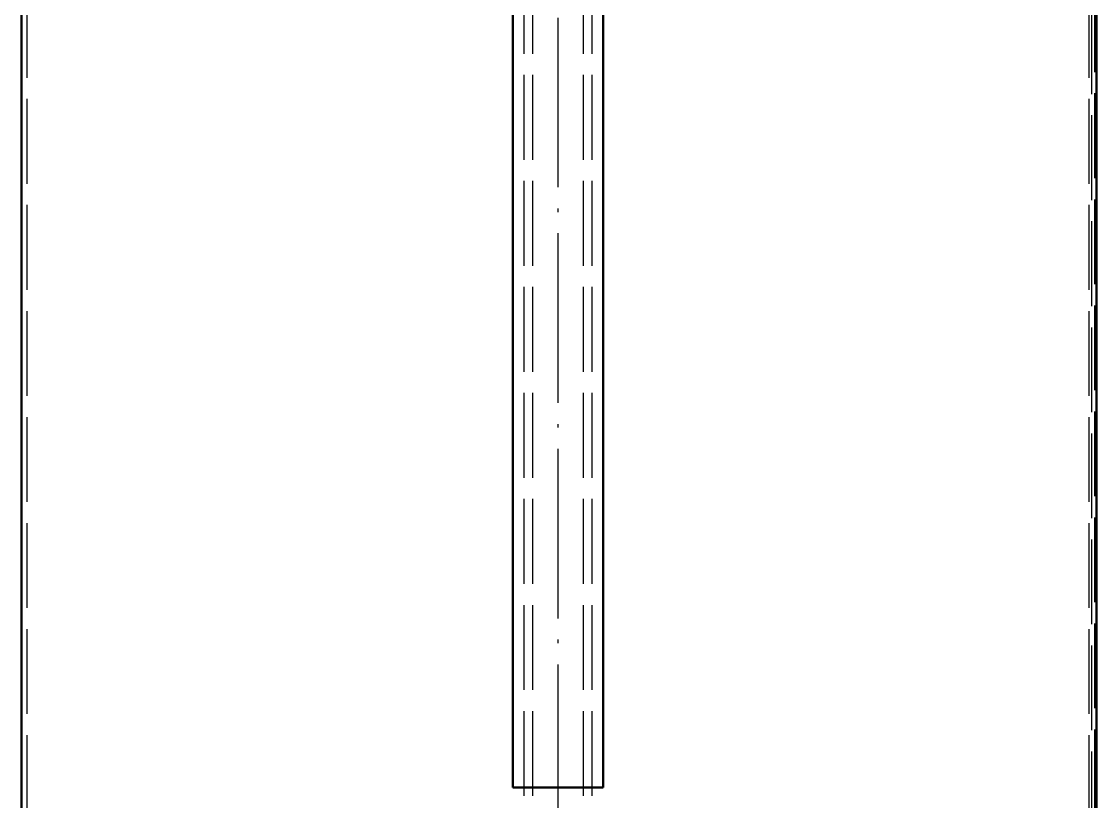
# Model space of a CAD drawing. Header units: millimetres. Extents: x 0 to 420, y 0 to 297.
# Drawn here: x 148.3 to 186.36, y 178.9 to 206.49 of the extents above; entities that cross this region are included whole.
import ezdxf

# ---------------------------------------------------------------- set-up
doc = ezdxf.new("R2010")
doc.units = ezdxf.units.MM
doc.linetypes.add('ISO02-TRAZOS', pattern=[3.75, 3, -0.75])
doc.linetypes.add('ISO04-TRAZO-PUNTO', pattern=[7.625, 6, -0.75, 0.125, -0.75])
for name, color, linetype, lineweight in [('01-VISIBLE', 7, 'CONTINUOUS', 50), ('02-OCULTA', 4, 'ISO02-TRAZOS', 25), ('03-EJE', 1, 'ISO04-TRAZO-PUNTO', 25)]:
    doc.layers.add(name, color=color, linetype=linetype, lineweight=lineweight)

msp = doc.modelspace()

# ---------------------------------------------------------------- linework, layer by layer
at = {"layer": '01-VISIBLE'}
for p, q in [((165.698, 245.484), (165.698, 179.4)), ((168.898, 245.484), (168.898, 179.4)), ((148.298, 170.3), (148.298, 232.027)), ((186.358, 170.3), (186.358, 232))]:
    msp.add_line(p, q, dxfattribs=at)
msp.add_lwpolyline([(168.898, 179.4), (168.798, 179.4), (168.698, 179.4), (168.598, 179.4), (168.498, 179.4), (168.398, 179.4), (168.298, 179.4), (168.198, 179.4), (168.098, 179.4), (167.998, 179.4), (167.898, 179.4), (167.798, 179.4), (167.698, 179.4), (167.598, 179.4), (167.498, 179.4), (167.398, 179.4), (167.298, 179.4), (167.198, 179.4), (167.098, 179.4), (166.998, 179.4), (166.898, 179.4), (166.798, 179.4), (166.698, 179.4), (166.598, 179.4), (166.498, 179.4), (166.398, 179.4), (166.298, 179.4), (166.198, 179.4), (166.098, 179.4), (165.998, 179.4), (165.898, 179.4), (165.798, 179.4), (165.698, 179.4)], dxfattribs=at)
at = {"layer": '02-OCULTA'}
for p, q in [((166.098, 141.6), (166.098, 244.395)), ((166.398, 141.6), (166.398, 244.395)), ((168.198, 141.6), (168.198, 244.395)), ((168.498, 141.6), (168.498, 244.395)), ((148.498, 137), (148.498, 232.2)), ((186.098, 137), (186.098, 232.2)), ((186.198, 140.172), (186.198, 232)), ((186.198, 140.172), (186.198, 232)), ((186.298, 137.2), (186.298, 232)), ((186.358, 137.2), (186.358, 232))]:
    msp.add_line(p, q, dxfattribs=at)
for points in [[(165.698, 179.4), (165.805, 179.4), (165.912, 179.4), (166.018, 179.4), (166.125, 179.4), (166.232, 179.4), (166.338, 179.4), (166.445, 179.4), (166.552, 179.4), (166.658, 179.4), (166.765, 179.4), (166.872, 179.4), (166.978, 179.4), (167.085, 179.4), (167.192, 179.4), (167.298, 179.4)], [(167.298, 179.4), (167.398, 179.4), (167.498, 179.4), (167.598, 179.4), (167.698, 179.4), (167.798, 179.4), (167.898, 179.4), (167.998, 179.4), (168.098, 179.4), (168.198, 179.4), (168.298, 179.4), (168.398, 179.4), (168.498, 179.4), (168.598, 179.4), (168.698, 179.4), (168.798, 179.4), (168.898, 179.4)]]:
    msp.add_lwpolyline(points, dxfattribs=at)
at = {"layer": '03-EJE'}
msp.add_line((167.298, 132), (167.298, 251.795), dxfattribs=at)

doc.saveas('drawing.dxf')
